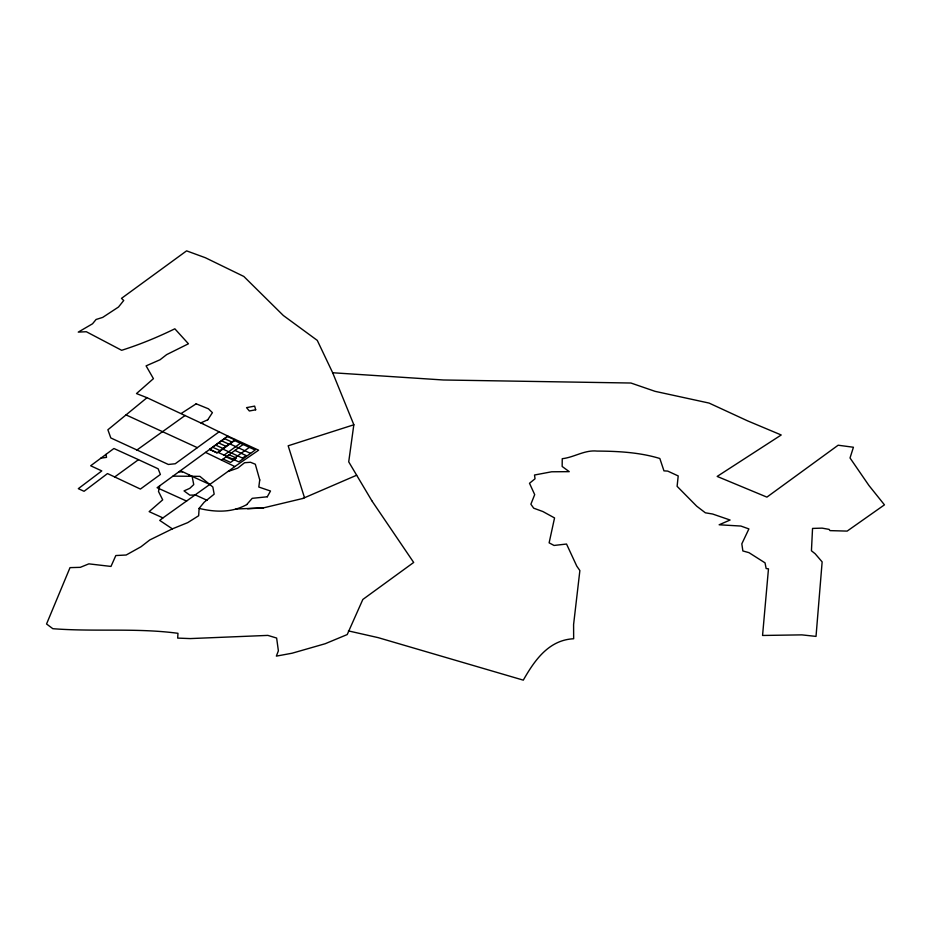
<?xml version="1.0" encoding="UTF-8"?>
<svg xmlns="http://www.w3.org/2000/svg" width="931" height="931" viewBox="0 0 931 931"><rect width="100%" height="100%" fill="white"/><g stroke="black" fill="none" stroke-linecap="round" stroke-linejoin="round"><path stroke-width="1.4" d="M172.968 476.137L199.886 476.369L212.838 487.006L214.177 494.163L204.18 502.216L199.118 508.396L198.652 515.751L187.748 522.617L172.363 528.866L149.786 539.945L141.023 546.741L126.174 555.016L115.828 555.539L110.987 566.432L88.852 563.86L80.299 567.34L70.023 567.631L46.55 623.979L52.823 628.693C94.462 631.951 136.601 627.762 177.972 633.313L177.681 638.107L190.227 638.585L267.872 635.396L276.635 638.049L278.381 650.816L276.356 656.122L292.113 653.213L325.187 643.728L347.216 634.558L362.834 599.459L413.678 562.452L371.737 500.622M188.981 476.276L189.086 474.798L180.428 470.69M205.542 452.385L234.821 466.536L258.62 450.185L227.886 436.092L159.748 485.773L158.503 491.487L162.692 499.842L149.146 511.631L162.937 517.904L234.856 466.559M259.726 479.965L258.806 487.041L270.502 491.021L267.29 496.77M353.827 424.769L348.718 461.857L371.772 500.634M207.776 419.765L212.408 412.654L208.451 408.814L196.138 403.798M246.727 504.544L252.231 498.329L267.337 496.782M203.633 424.268L147.017 397.7L107.891 429.773L110.801 437.942L168.348 464.464L175.237 463.754L218.971 431.926M162.937 517.904L159.725 520.406L172.363 528.866M185.129 415.47L136.834 450.08M159.748 485.773L157.095 487.716L186.631 501.087M114.792 476.893L138.475 459.681L158.142 468.782L160.376 474.473L140.406 489.066L107.496 473.565L84.069 491.289L78.309 488.67L101.793 470.923L90.668 465.768L113.908 448.498L138.475 459.681M235.357 439.525L216.97 452.897L209.673 449.37M224.08 455.131L240.419 443.237M221.578 460.135L244.294 443.622M233.006 459.227L249.357 447.334M242.56 458.122L246.11 455.538L234.938 450.418M181.242 413.457L196.173 403.821M200.817 422.895L207.811 419.776M302.866 498.446L356.643 475.229M199.118 508.396C215.014 512.248 231.97 512.9 246.773 504.567M228.235 471.435L237.731 468.13L244.585 462.719L250.486 462.265L255.315 464.232L259.761 479.977M302.912 498.457L263.345 507.907L235.939 509.001M247.588 508.733L263.38 507.93M100.932 458.133L106.541 457.365L105.983 454.398M178.822 471.866L182.464 471.877M147.051 397.712L136.485 393.569L153.429 378.661L146.097 365.871L160.074 359.75L166.649 354.618L188.434 343.783L174.842 328.806C157.572 337.243 140.046 344.447 121.658 350.3L86.304 331.727L78.262 332.111L92.518 323.79L96.068 319.484L102.701 317.401L118.493 307.032L123.73 300.492L121.484 298.374L186.596 250.858L205.402 257.747L243.817 276.449L283.35 315.516L317.273 340.385L332.67 372.749L443.389 379.988L630.939 383.025L655.063 391.334L709.073 403.076L747.453 420.8L781.225 434.986L717.161 476.428L766.911 497.119L838.156 445.216L853.424 447.252L850.026 457.971L868.926 485.47L884.45 504.846L847.152 531.101L830.01 530.623L829.09 529.378L822.12 528.133L812.542 528.424L811.436 550.78L815.16 553.759L822.143 561.893L816.022 636.397L801.87 634.872L762.559 635.466L768.471 568.841L766.143 568.527L765.038 562.859L748.966 552.653L742.868 550.954L741.821 543.844L748.896 528.924L740.878 526.05L719.139 524.781L730.079 520.022L712.576 514.005L705.361 512.806L696.691 506.173L677.105 486.319L678.21 475.939L667.702 471.086L663.966 470.865L659.835 458.494C639.737 452.361 618.079 451.186 597.097 451.081C584.563 449.766 574.276 457.342 562.243 458.704L562.161 466.466L569.237 471.656L551.664 471.784L534.51 475.008L535.034 478.79L529.506 483.282L534.697 494.629L530.879 504.206L533.696 508.186L542.901 511.55L554.55 517.939L549.127 542.831L554.038 545.45L566.537 544.041L576.766 566.106L579.873 570.563L573.589 624.573L573.659 638.759C548.545 639.946 534.429 660.661 523.292 680.142L378.126 637.63L348.427 630.904M207.066 500.284L195.463 495.013L189.808 495.141L184.024 490.893L189.773 488.356L193.753 484.586L192.1 476.381L189.086 474.798M126.022 414.9L197.337 447.66M192.1 476.381L209.906 484.516M234.868 439.874L227.42 436.464L209.696 449.359L217.144 452.78M224.476 438.617L231.912 442.027M229.969 443.936L250.555 453.374M221.52 440.77L228.956 444.18M218.564 442.912L226 446.321M215.608 445.065L223.044 448.474M222.87 449.091L243.468 458.529M212.652 447.217L220.088 450.627M229.026 454.724L236.474 458.133L230.562 462.428L223.114 459.018M226.07 456.865L233.518 460.286M227.92 436.104L203.598 424.257M332.67 372.749L353.861 424.78L288.168 445.786L304.518 497.759M234.6 440.572L218.25 452.466L238.836 461.904L255.187 450.01L234.6 440.572M255.688 409.791L249.357 410.99L246.54 407.638L254.652 406.114L255.688 409.791"/></g></svg>
